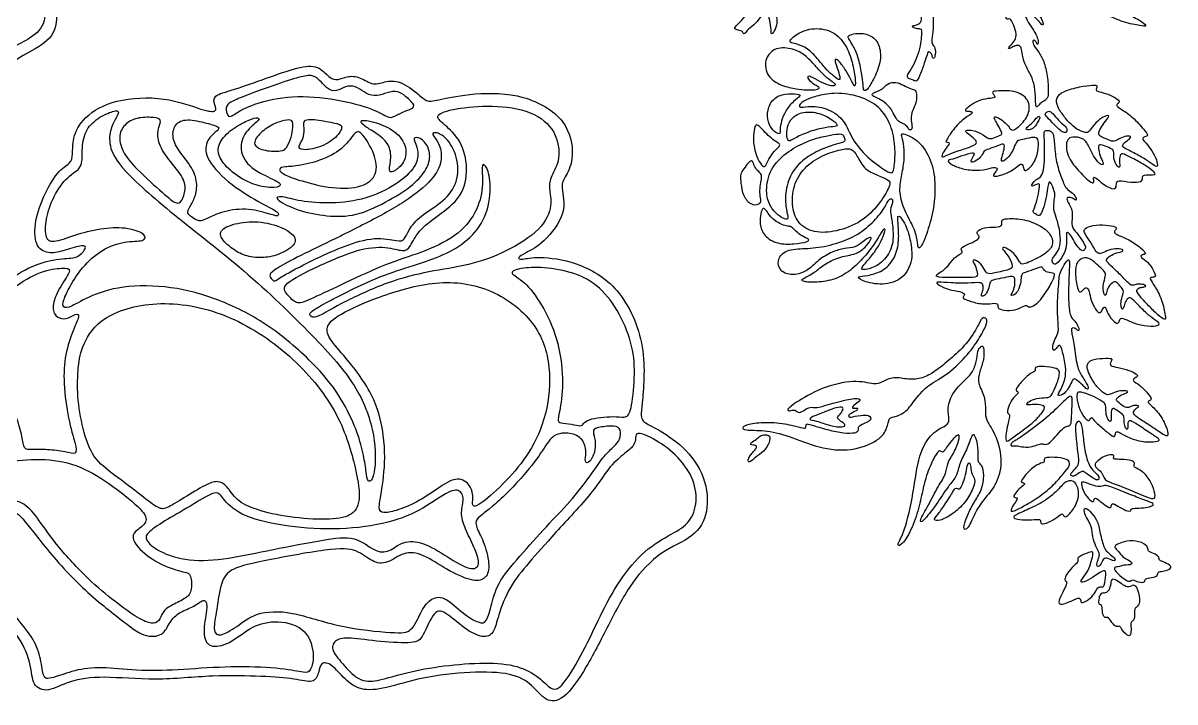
# Model space of a CAD drawing. Header units: millimetres. Extents: x -143 to 143, y -143 to 143.
# Drawn here: x 7 to 143.5, y -141.5 to -61.1 of the extents above; entities that cross this region are included whole.
import ezdxf

# ---------------------------------------------------------------- set-up
doc = ezdxf.new("R2010")
doc.units = ezdxf.units.MM
doc.header["$MEASUREMENT"] = 0
doc.layers.add('Default', color=18, linetype='Continuous')

msp = doc.modelspace()

# ---------------------------------------------------------------- linework, layer by layer
at = {"layer": 'Default', "color": 5}
for centre, radius, start, end in [((138.55, -128.06), 0.342, 31.5956, 115.8093), ((134.99, -129.04), 0.431, 90.0002, 166.0408)]:
    msp.add_arc(centre, radius, start, end, dxfattribs=at)
for points in [[(-82.48, -65.68), (-81.34, -66.47), (-78.54, -68.57), (-76.03, -72.14), (-75.53, -73.97), (-73.62, -74.57), (-71.15, -75.91), (-69.98, -77.68), (-69.91, -78.99), (-68.49, -79.8), (-64.24, -82.47), (-61.33, -85.9), (-58.26, -87.42), (-54.26, -86.72), (-51.54, -84.06), (-49.66, -81.34), (-49.55, -82.54), (-50.26, -84.84), (-49.13, -88.13), (-46.23, -89.9), (-41.7, -88.84), (-39.68, -87.07), (-38.27, -86.19), (-30.63, -85.99), (-24.37, -84.07), (-22.34, -82.05), (-21.79, -80.83), (-20.5, -81.01), (-15.29, -81), (-11.24, -78.32), (-6.26, -73.71), (-2.87, -72.35), (2.14, -72.24), (4.21, -69.03), (5.27, -65.79), (8.04, -64.43), (11.14, -62.55), (10.96, -58.69), (10.66, -55.92), (11.89, -52.94), (12.07, -49.18), (11.26, -45.57), (9.61, -45.57), (7.16, -45.43), (4.14, -44.39), (1.46, -43), (1.95, -42.3), (3.62, -40.67), (5.8, -37.89), (5.87, -34.49), (3.72, -33.96), (0.07, -35.88), (-4.79, -38.74), (-5.73, -39.27), (-6.43, -38.26), (-8.16, -34.09), (-11.78, -27.78), (-11.43, -26.95), (-9.7, -24.94), (-10.22, -23.89), (-11.61, -22.43), (-13, -20.07), (-14.06, -19.61), (-15.28, -20.55), (-16.19, -21.53), (-16.71, -20.94), (-21.89, -14.21), (-25.25, -11.09), (-26.62, -10.04), (-26.37, -9.56), (-26.22, -8.67), (-26.7, -8.14), (-27.34, -8.4), (-27.72, -8.85), (-28.27, -8.44), (-29.77, -6.28), (-31.41, -5.05), (-32.94, -4.83), (-33.46, -4.35), (-34.32, -3.15), (-36.05, -2.92), (-37.62, -3.86), (-39.34, -5.16), (-39.89, -5.17), (-40.76, -4.15), (-42.07, -4.28), (-42.6, -5.25), (-43.01, -5.7), (-44.46, -6), (-45.25, -7.05), (-45.28, -8.17), (-44.58, -9.07), (-44.23, -9.35), (-45.11, -10.43), (-45.86, -11.44), (-46.3, -11.37), (-47.31, -10.55), (-47.61, -9.72), (-47.83, -8.94), (-48.65, -9.71), (-50.49, -11.4), (-52.14, -13.27), (-52.14, -14.02), (-51.54, -15.07), (-51.75, -15.59), (-53.61, -18.52), (-54.61, -20.41), (-55.63, -19.87), (-57.16, -17), (-59.3, -14.07), (-60.5, -12.87), (-61.61, -13.8), (-62.07, -14.54), (-63.46, -14.44), (-64.98, -15.59), (-66, -17.13), (-65.74, -18.06), (-61.59, -22.96), (-59, -25.65), (-59, -26.1), (-59.79, -27.9), (-60.46, -27.63), (-62.42, -26.06), (-65.86, -25.5), (-68.78, -26.97), (-69.98, -28.43), (-72.75, -29.4), (-76.39, -31.58), (-79.2, -35.47), (-80.82, -39.39), (-80.51, -42.46), (-78.32, -44.23), (-76.73, -45.13), (-76.91, -45.95), (-78.27, -47.43), (-81.39, -48.89), (-85.7, -50), (-88.17, -51.96), (-89.81, -56.52), (-89.63, -60.11), (-87.83, -62.59), (-85.35, -63.82), (-83.61, -64.89), (-82.48, -65.68)], [(92.2, -39.55), (92.17, -40.09), (92.07, -41.09), (91.79, -42.16), (91.34, -42.29), (90.32, -42.59), (89.84, -42.99), (90, -43.09), (90.51, -43), (91.34, -43), (91.47, -43.18), (91.27, -43.82), (90.16, -45.86), (89.91, -46.45), (89.29, -46.7), (88.31, -46.53), (87.47, -46.7), (87.06, -47.05), (86.8, -46.94), (86.64, -46.04), (86.14, -45.14), (85.78, -44.92), (85.67, -45.68), (85.3, -47.53), (85.22, -49.32), (84.78, -50.92), (84.23, -52.21), (84.44, -52.32), (85.31, -52.06), (86.22, -51.15), (86.62, -50.11), (86.98, -49.84), (87.81, -49.99), (88.82, -49.8), (89.8, -49.03), (90.8, -47.58), (91.22, -46.76), (91.35, -46.37), (91.6, -46.63), (91.64, -47.16), (91.79, -47.26), (91.99, -46.88), (91.92, -46.1), (91.88, -45.55), (92.82, -43.83), (93.56, -41.44), (93.81, -39.79), (94.12, -39.72), (94.46, -40), (94.46, -41.1), (94.69, -42.39), (95.49, -44.71), (95.25, -45.63), (94.54, -46), (93.75, -46.39), (93.5, -46.83), (93.57, -46.91), (94.05, -46.63), (94.77, -46.64), (95.32, -46.8), (95.38, -47.59), (95.42, -48.75), (95.23, -50.5), (94.97, -51.15), (94.14, -51.92), (93.82, -52.69), (94.41, -52.69), (95.44, -52.02), (96.29, -51.91), (96.98, -52.41), (97.37, -52.23), (97.38, -51.44), (97.31, -49.57), (97.41, -48.77), (97.68, -48.75), (98.1, -49.1), (98.53, -49.56), (98.72, -49.42), (98.47, -48.83), (97.8, -47.5), (97.51, -46.55), (97.48, -44.45), (97.4, -43.63), (96.96, -42.81), (96.19, -41.38), (96.08, -40.38), (96.19, -39.66), (97.11, -39.92), (98.83, -40.67), (102.47, -42.41), (103.5, -43.35), (105.07, -45.19), (105.78, -45.53), (107.15, -45.97), (108.18, -46.75), (108.31, -47.34), (108.71, -47.84), (109.85, -48.82), (111.39, -50.63), (112.17, -51.81), (112.38, -52.13), (112.47, -51.83), (112.01, -50.58), (110.86, -48.65), (109.6, -46.97), (108.7, -46.14), (108.71, -45.87), (109.37, -45.99), (110.65, -46.8), (111.59, -47.76), (113.26, -48.47), (115.66, -50.27), (116.79, -51.69), (117.24, -52.86), (117.45, -54.08), (117.43, -54.92), (117.61, -55.01), (117.87, -54.59), (117.95, -53.66), (117.98, -53.06), (118.28, -53), (118.96, -53.75), (120.5, -55.74), (122.35, -58.07), (123.23, -59.46), (123.47, -60.69), (123.7, -60.65), (123.92, -60.53), (124.27, -61.07), (124.68, -62.2), (124.66, -62.96), (124.13, -63.61), (123.67, -64.08), (123.8, -64.2), (124.44, -63.82), (124.88, -63.7), (125.25, -63.9), (125.31, -64.48), (125.62, -65.95), (126.33, -67.06), (126.77, -68.19), (127, -69.83), (126.93, -71.03), (127.15, -71.07), (127.55, -70.51), (128.33, -70.16), (128.5, -69.58), (128.43, -67.63), (128.01, -65.75), (127.42, -64.59), (126.68, -63.74), (126.6, -63.23), (126.76, -63.08), (126.98, -63.22), (127.13, -63.69), (127.26, -63.61), (127.28, -63.06), (126.92, -62.24), (126.19, -61.18), (125.73, -60.3), (125.5, -59.68), (125.87, -59.65), (126.84, -60.32), (127.42, -60.96), (127.77, -61.4), (127.88, -61.32), (127.81, -60.81), (127.17, -59.74), (126.3, -58.88), (125.24, -58.16), (124.4, -57.79), (123.5, -56.75), (122.43, -55.47), (121.49, -54.09), (121.3, -53.68), (121.97, -53.66), (123.71, -54.03), (124.94, -54.56), (125.65, -55.64), (126.61, -56.51), (127.85, -56.7), (129.24, -56.62), (130.3, -58.15), (131.14, -58.35), (133.75, -59.9), (135.35, -60.04), (137.33, -61.07), (139.58, -61.44), (140.12, -61.51), (139.77, -61), (138.04, -60.11), (136.36, -59.26), (135.92, -59.21), (136.03, -58.72), (135.99, -58.53), (135.28, -58.28), (134.37, -58), (133.99, -57.96), (134.02, -57.61), (134.56, -57.02), (134.24, -56.63), (132.97, -56.04), (131.62, -55.77), (130.31, -55.76), (130.25, -55.35), (131.4, -54.92), (133.57, -54.77), (136.49, -55.15), (138.23, -56.1), (138.47, -56.12), (138.78, -55.7), (139.34, -55.77), (141.34, -56.11), (142.31, -56.47), (142.44, -56.33), (142.6, -56.16), (143.11, -56.29), (143.55, -56.31), (143.3, -55.99), (142.24, -55.62), (140.78, -55.26), (139.93, -55.08), (140.12, -54.86), (140.5, -54.57), (140.71, -54.31), (140.43, -54.21), (138.64, -54.15), (137.46, -54.24), (137.59, -53.96), (137.81, -53.48), (137.45, -53.33), (136.42, -53.4), (133.88, -53.46), (132.01, -53.97), (130.56, -54.3), (129.46, -54.41), (129.46, -53.95), (130.36, -53.39), (132.96, -52.1), (135.88, -50.82), (137.78, -49.57), (139.45, -48.53), (139.74, -48.16), (139.43, -48.06), (138.16, -48.58), (136.03, -49.3), (132.89, -49.96), (130.62, -50.98), (129.38, -52.04), (128.87, -52.86), (128.39, -52.74), (126.88, -52.54), (125.68, -53.22), (125.19, -53.77), (124.52, -53.58), (122.12, -52.63), (120.52, -51.78), (118.19, -49.73), (117.39, -48.99), (117.79, -48.55), (118.58, -48.23), (119.32, -48.15), (119.33, -47.88), (118.34, -47.88), (117.33, -48.21), (116.82, -48.51), (116.27, -48.08), (114.11, -46.6), (111.91, -45.62), (110.67, -44.74), (110.56, -44.43), (110.98, -44.34), (111.58, -44.42), (111.51, -44.18), (110.79, -43.83), (110.05, -43.74), (109.36, -43.81), (108.94, -43.56), (108.05, -42.98), (107.36, -42.33), (105.91, -40.88), (104.54, -40), (103.42, -39.49), (102.56, -39.26), (102.75, -38.89), (103.28, -38.64), (103.5, -38.15), (103.38, -38.02), (103.15, -38.28), (102.44, -38.56), (101.67, -38.68), (101.06, -38.53), (99.08, -37.83), (96.49, -37.34), (94.7, -37.36), (93.06, -37.49), (92.19, -37.57), (92.22, -37.89), (92.22, -39.02), (92.2, -39.55)], [(-30.83, -72.15), (-30.18, -73.55), (-28.33, -76.57), (-24.33, -79.53), (-18.91, -80.02), (-14.5, -79.41), (-10.9, -76.21), (-6.14, -72.06), (-2.7, -70.97), (0.65, -71.09), (2.53, -69.29), (3.39, -66.92), (4.94, -64.3), (7.35, -63.26), (9.63, -61.67), (9.63, -58.93), (9.23, -55.67), (10.67, -52.39), (10.76, -49.26), (10, -46.92), (8.72, -46.67), (6.74, -46.55), (4, -45.64), (4.73, -47.07), (7.01, -49.66), (7.11, -55.66), (4.06, -60.23), (-2.11, -63.25), (-8.41, -68.08), (-13.95, -73.15), (-19.26, -76), (-24.66, -75.58), (-28.86, -71.68), (-29.9, -68.08), (-30.65, -65.23), (-31.34, -65.59), (-32.45, -66.49), (-32.18, -68.2), (-31.47, -70.76), (-30.83, -72.15)], [(96.01, -54.88), (95.86, -55.29), (95.46, -56.34), (94.48, -57.54), (93.33, -58.69), (92.95, -59.8), (92.14, -60.81), (91.24, -61.64), (91.33, -61.84), (91.86, -62), (92.19, -62), (92.36, -62.42), (92.54, -62.35), (92.82, -61.88), (93.84, -61.14), (94.49, -60.22), (94.81, -59.58), (95.2, -59.86), (95.49, -60.7), (95.65, -62), (95.6, -62.42), (95.87, -62.34), (96.32, -61.35), (96.34, -60.39), (95.82, -59.5), (95.78, -58.54), (96.49, -57.52), (96.88, -56.11), (97.14, -54.78), (97.18, -54.19), (96.95, -54.06), (96.49, -53.69), (96.32, -53.91), (96.15, -54.48), (96.01, -54.88)], [(113.45, -62.76), (113.42, -63.06), (113.39, -63.74), (112.94, -65.12), (112.49, -66.22), (111.67, -67.31), (111.82, -67.71), (112.43, -67.81), (112.76, -68.06), (113.1, -67.74), (113.54, -66.48), (114.02, -65.18), (114.19, -64.46), (114.42, -64.52), (114.69, -64.82), (114.75, -65.29), (114.92, -65.32), (115.09, -64.88), (115.11, -64.02), (114.65, -63.53), (114.65, -63.15), (114.86, -61.75), (114.84, -60.24), (114.65, -59), (114.4, -59.01), (113.9, -59.18), (113.35, -59.18), (113.39, -59.69), (113.48, -60.78), (113.25, -61.15), (112.87, -61.35), (112.33, -61.39), (112.36, -61.57), (112.78, -61.78), (113.37, -61.79), (113.54, -61.91), (113.47, -62.45), (113.45, -62.76)], [(99.76, -64.07), (100.21, -64.35), (100.96, -65.11), (102.04, -66.47), (102.88, -67.28), (103.73, -67.91), (103.84, -67.72), (103.6, -66.78), (103.13, -65.56), (103.23, -65.33), (103.65, -65.5), (104.49, -66.72), (105.15, -67.86), (105.45, -68.67), (105.68, -68.48), (105.49, -66.76), (104.99, -64.72), (103.88, -62.7), (101.97, -61.64), (99.52, -61.81), (97.93, -62.95), (97.77, -63.39), (98.21, -63.45), (99.3, -63.8), (99.76, -64.07)], [(105.32, -63.77), (105.5, -64.1), (105.95, -65.01), (106.4, -67.15), (106.54, -68.5), (106.56, -69.17), (106.97, -69.12), (107.73, -67.87), (108.67, -65.78), (108.57, -63.73), (107.57, -62.48), (105.85, -62.23), (104.89, -62.52), (104.66, -62.75), (104.89, -63.03), (105.14, -63.44), (105.32, -63.77)], [(98.2, -68.81), (97.67, -68.71), (96.31, -68.39), (94.85, -67.01), (94.94, -64.97), (96.38, -63.87), (98.55, -64.19), (99.8, -64.99), (101, -66.33), (102.01, -67.42), (102.96, -68.13), (103.31, -68.36), (103.21, -68.51), (102.36, -68.48), (100.99, -67.79), (100.12, -67.28), (99.96, -67.37), (100.07, -67.86), (100.8, -68.47), (101.42, -68.7), (101.28, -68.93), (100.72, -69.03), (99.51, -69.01), (98.74, -68.92), (98.2, -68.81)], [(1.52, -109.63), (0.54, -110.14), (-1.17, -111.3), (-4.74, -111.87), (-7.67, -113.03), (-9.07, -115.97), (-6.84, -117.23), (-2.94, -119.97), (1.47, -127.01), (3.64, -130.47), (6.74, -133.91), (8.05, -137.16), (8.05, -139.66), (9.95, -140.49), (12.38, -138.99), (16.28, -138.42), (22.62, -139.07), (29.62, -138.33), (35.54, -138.5), (39.35, -138.77), (41.48, -139.41), (42.06, -138.09), (42.23, -136.74), (43.58, -136.98), (45.1, -138.9), (46.96, -140.26), (49.84, -140.02), (54.14, -138.6), (60.12, -137.92), (65.09, -138.06), (67.39, -139.51), (68.91, -141.54), (70.94, -141.54), (73.72, -137.65), (76.59, -131.95), (79.03, -127.32), (82.51, -123.59), (86.64, -122.07), (88.27, -119.15), (88, -114.85), (85.24, -111.08), (81.85, -109.01), (80.17, -108.28), (80.23, -107.19), (81.03, -99.37), (77.72, -92.11), (72.41, -89.26), (67.91, -88.71), (65.95, -89.17), (65.5, -88.95), (66.46, -88.35), (68.63, -87.3), (71.57, -83.51), (70.61, -80.3), (71.27, -79.31), (72.38, -77.14), (71.61, -72.47), (66.42, -69.42), (60.23, -69.33), (56.11, -70.24), (54.83, -70.46), (54.32, -69.9), (51.85, -67.95), (50.02, -67.92), (48.5, -68.59), (46.96, -67.43), (45.31, -67.34), (44.35, -67.92), (43.27, -67.66), (42.04, -66.06), (39.71, -66.26), (35.85, -67.63), (31.78, -69.08), (29.4, -69.66), (29.74, -70.83), (30.04, -71.64), (28.58, -71.58), (23.92, -69.75), (17.76, -70.04), (14.04, -72.22), (12.82, -74.84), (12.94, -76.73), (12.68, -77.74), (11.14, -78.53), (9.29, -81.73), (8.28, -85.01), (8.48, -87.83), (10.22, -88.5), (11.88, -88.06), (14.29, -87.28), (14.58, -87.77), (13.36, -89.08), (11.68, -88.88), (7.69, -89.81), (3.83, -92.57), (1.4, -97.11), (0.7, -101.38), (1.78, -103.06), (3.43, -104.52), (5.12, -107.63), (4.68, -108.21), (2.49, -109.11), (1.52, -109.63)], [(33.57, -69.63), (34.49, -69.28), (37.28, -68.26), (40.22, -67.34), (41.42, -67.23), (42.4, -68.08), (43.27, -69.17), (44.43, -69.13), (45.45, -68.43), (46.71, -68.69), (47.59, -69.5), (48.94, -69.83), (50.14, -69.3), (51.44, -69.09), (52.27, -69.72), (53.73, -71.03), (52.66, -71.35), (51.18, -72.01), (50.48, -72.51), (49, -71.42), (44.97, -70.22), (39.37, -69.54), (34.9, -70.45), (32.55, -71.5), (31.57, -72.31), (31.13, -72), (30.98, -70.8), (31.79, -70.37), (32.66, -69.98), (33.57, -69.63)], [(108.81, -70.32), (109.1, -70.51), (109.75, -71.04), (110.22, -72.04), (110.63, -72.73), (111.05, -72.91), (111.7, -73.22), (111.92, -73.76), (112.28, -73.79), (112.37, -73.35), (112.12, -72.44), (112.35, -71.47), (112.83, -70.56), (112.87, -69.71), (112.79, -68.99), (112.2, -68.92), (111.27, -68.47), (110.46, -68.04), (109.35, -68.23), (108.86, -68.96), (108.19, -69.18), (107.64, -69.4), (107.53, -69.69), (108.01, -69.87), (108.52, -70.13), (108.81, -70.32)], [(96.87, -72.71), (96.97, -72.34), (97.26, -71.56), (98.28, -70.3), (99.22, -69.71), (98.92, -69.52), (97.28, -69.4), (95.79, -70.01), (95.15, -71.41), (95.2, -72.86), (95.85, -73.88), (96.56, -74.29), (96.71, -74.17), (96.65, -73.75), (96.77, -73.07), (96.87, -72.71)], [(101.7, -69.6), (102.37, -69.46), (103.92, -69.3), (106.85, -69.95), (108.95, -71.41), (110.1, -73.81), (110.4, -76.43), (110.15, -78.67), (109.98, -78.86), (109.48, -78.83), (106.93, -76.99), (105.12, -74.81), (104.41, -72.63), (102.44, -71.16), (100.21, -70.9), (99.1, -71.14), (98.88, -70.94), (99.22, -70.52), (99.92, -70.09), (101.04, -69.73), (101.7, -69.6)], [(119.38, -75.7), (118.99, -75.86), (117.81, -76.23), (116.59, -76.68), (115.9, -77.03), (115.79, -76.84), (116.2, -76.06), (116.82, -75.4), (116.68, -75.24), (116.28, -75.21), (116.37, -75.01), (117.27, -73.53), (118.72, -72.21), (119.48, -71.82), (119.46, -71.59), (118.93, -71.53), (118.6, -71.54), (118.66, -71.28), (119.58, -70.59), (120.68, -70.1), (121.95, -70), (122.23, -69.84), (121.87, -69.44), (121.81, -69.24), (122.23, -69.12), (124.82, -69.07), (126.37, -70.33), (126.16, -72.15), (124.83, -73.57), (124.1, -73.89), (123.91, -73.52), (123.18, -72.69), (122.39, -72.21), (121.97, -72.19), (122.16, -72.61), (122.66, -73.46), (122.99, -74.11), (122.99, -74.3), (122.22, -74.65), (121.4, -74.92), (120.78, -74.29), (119.47, -73.75), (118.57, -73.78), (118.7, -74.09), (119.68, -74.76), (120.1, -75.28), (119.76, -75.54), (119.38, -75.7)], [(130.4, -72.24), (130.71, -72.63), (131.35, -73.37), (132.37, -73.99), (133.24, -74.16), (133.41, -73.69), (134.33, -72.62), (135.21, -72.09), (135.85, -71.99), (135.24, -72.68), (134.64, -73.56), (134.33, -74.39), (134.71, -74.56), (135.9, -75.1), (136.35, -75.15), (137.14, -74.62), (137.95, -74.45), (138.27, -74.54), (138.17, -74.79), (137.55, -75.19), (137.1, -75.69), (137.62, -75.98), (139.21, -76.78), (140.44, -77.55), (141.26, -78.18), (141.46, -78.01), (141.25, -77.08), (140.54, -75.92), (139.83, -75.12), (139.56, -74.71), (139.87, -74.56), (140.38, -74.46), (139.87, -73.83), (138.47, -72.17), (136.91, -71.19), (136.45, -70.85), (136.74, -70.62), (136.99, -70.37), (136.34, -69.85), (135.24, -69.41), (134.18, -69.17), (134.08, -68.98), (134.33, -68.48), (133.89, -68.41), (132.22, -68.61), (130.16, -69.19), (129.34, -69.9), (129.49, -71.03), (130.09, -71.85), (130.4, -72.24)], [(45.14, -94.13), (46.49, -93.44), (50.27, -91.7), (55.09, -90.49), (59.82, -89.86), (64.22, -88.3), (68.58, -85.55), (69.81, -82.57), (69.23, -80.65), (69.49, -79.29), (70.73, -77.33), (70.28, -73.88), (67.4, -71.42), (62.56, -70.76), (58.03, -71.21), (55.56, -72), (56.85, -73.04), (58.94, -74.93), (59.81, -78.28), (59.12, -81.77), (56.07, -83.96), (53.75, -85.71), (52.88, -87.71), (52.13, -88.26), (50.13, -87.53), (46.76, -87.76), (41.09, -90.28), (37.32, -92.28), (38.51, -93.43), (39.48, -94.56), (40.96, -93.85), (45.14, -91.93), (50.07, -89.55), (54.19, -88.36), (58.41, -86.44), (60.78, -83.61), (61.62, -80.45), (61.24, -77.84), (61.73, -77.73), (62.48, -79.47), (62.25, -83.38), (60.4, -86.37), (57.62, -88.29), (54.41, -89.49), (50.11, -90.78), (46.61, -92.32), (43.26, -94.04), (41.33, -95.09), (40.84, -95.64), (41.28, -96.05), (42.14, -95.85), (43.78, -94.83), (45.14, -94.13)], [(10.69, -81.66), (10.25, -82.53), (9.64, -84.37), (9.61, -86.78), (10.65, -87.22), (13.39, -86.09), (16.62, -85.36), (19.55, -85.32), (21.64, -86.13), (21.48, -87.01), (19.11, -86.9), (16.36, -87.83), (13.94, -90.03), (12.52, -92.36), (11.73, -94.02), (11.67, -94.86), (12.59, -94.86), (14.9, -93.35), (19.24, -92.06), (25.37, -92.33), (30.82, -94.01), (36.5, -96.97), (42.22, -102.09), (44.8, -105.63), (46.59, -109.36), (47.32, -112.08), (47.67, -114.25), (47.78, -115.7), (48.74, -115.06), (48.86, -110.01), (46.87, -104.36), (42.28, -98.98), (33.7, -90.62), (25.09, -84.06), (18.35, -78.23), (17.1, -75.52), (17.36, -73.55), (18.11, -72.23), (18.45, -71.51), (17.87, -71.42), (15.81, -72.3), (14.27, -73.87), (13.94, -76.18), (14.13, -78.31), (12.28, -79.16), (11.13, -80.79), (10.69, -81.66)], [(23.1, -73.48), (23, -73.87), (22.82, -74.85), (23.89, -76.96), (26.04, -79.29), (26.34, -80.81), (25.83, -82.27), (25.2, -82.63), (23.86, -81.49), (20.28, -78.3), (18.67, -76.24), (18.27, -74.33), (19.12, -72.93), (20.67, -72.22), (22.68, -72.27), (23.45, -72.49), (23.21, -73.08), (23.1, -73.48)], [(98.95, -74.48), (99.42, -74.26), (100.71, -73.74), (102.54, -73.38), (103.43, -73.38), (103.52, -73.06), (102.46, -72.22), (100.66, -71.52), (98.67, -71.74), (97.67, -72.84), (97.42, -74.06), (97.55, -75.08), (97.93, -75.09), (98.49, -74.71), (98.95, -74.48)], [(127.04, -72.38), (126.89, -72.54), (126.49, -73.03), (125.68, -73.61), (125.97, -73.8), (126.7, -73.66), (127.18, -72.88), (127.52, -72.27), (127.38, -72.08), (127.19, -72.22), (127.04, -72.38)], [(128.37, -72.3), (128.56, -72.5), (129.17, -73.11), (129.71, -73.72), (130.27, -74.11), (130.7, -74.09), (130.68, -73.44), (130.08, -73.04), (129.27, -72.16), (128.77, -71.5), (128.31, -71.57), (128.01, -71.92), (128.17, -72.1), (128.37, -72.3)], [(25.64, -76.41), (26.1, -77.05), (27.35, -78.55), (27.72, -80.54), (27.27, -82.07), (26.56, -83.2), (26.39, -83.71), (27.76, -84.63), (28.44, -84.49), (30.32, -83.47), (33.4, -82.95), (36.27, -83.71), (37.29, -84.08), (37.41, -83.53), (35.51, -82.61), (31.68, -80.39), (28.54, -77.26), (28.64, -75.03), (29.87, -73.94), (30.53, -73.43), (28.85, -72.98), (26.35, -72.36), (24.92, -73.02), (24.61, -74.7), (25.18, -75.76), (25.64, -76.41)], [(33.38, -72.76), (32.84, -73.02), (31.44, -73.8), (30, -75.48), (30.14, -77.03), (31.63, -78.78), (34.26, -80.38), (37.08, -80.73), (37.76, -80.18), (36.63, -79.62), (33.5, -78.12), (32.51, -75.75), (33.48, -73.69), (35.29, -72.46), (34.67, -72.25), (33.92, -72.5), (33.38, -72.76)], [(38.95, -73.46), (38.92, -73.8), (38.83, -74.59), (38.24, -75.95), (37.75, -76.32), (35.66, -76.29), (34.07, -75.59), (34.91, -74.22), (36.46, -73.09), (38.05, -72.57), (39.01, -72.52), (38.98, -73.11), (38.95, -73.46)], [(40.3, -73.71), (40.3, -74.02), (40.24, -74.84), (39.53, -75.77), (39.95, -76.22), (42.14, -75.93), (44.21, -74.68), (45.07, -73.2), (44.05, -72.96), (41.17, -72.42), (40.37, -72.58), (40.24, -72.99), (40.3, -73.4), (40.3, -73.71)], [(48.84, -74.18), (49.38, -74.54), (50.31, -75.28), (50.72, -76.97), (50.25, -78.74), (50.77, -78.84), (52.3, -77.71), (52.55, -75.54), (50.93, -73.65), (48.4, -72.73), (46.86, -72.52), (47.1, -73.12), (48.31, -73.82), (48.84, -74.18)], [(94.76, -73.87), (94.98, -74.1), (95.49, -74.65), (96.17, -75.14), (96.75, -75.42), (96.58, -75.8), (95.8, -76.42), (95.19, -77.54), (94.96, -78.1), (94.68, -78.15), (94.04, -77.37), (93.46, -75.45), (93.6, -73.66), (93.81, -73.07), (94.16, -73.25), (94.54, -73.64), (94.76, -73.87)], [(42.99, -87.14), (44.58, -86.37), (48.43, -84.46), (52.94, -81.93), (55.95, -79.28), (56.74, -77.16), (56.33, -75.19), (55.3, -74.23), (55.9, -73.94), (57.34, -74.71), (58.66, -77.26), (58.47, -80.38), (56.59, -82.44), (54.01, -83.96), (52.63, -85.63), (52.19, -86.86), (51.57, -86.99), (48.73, -86.35), (45.11, -87.47), (41.84, -88.92), (37.57, -91.12), (36.81, -91.8), (36.52, -91.52), (36.14, -91.01), (36.49, -90.5), (38.85, -89.13), (41.39, -87.92), (42.99, -87.14)], [(43.6, -82.4), (44.93, -82.37), (47.67, -82.02), (51.37, -80.26), (53.69, -78.08), (53.93, -76.04), (53.1, -74.8), (53.69, -74.47), (54.95, -75.39), (55.36, -77.1), (54.63, -78.85), (52.82, -80.67), (49.54, -82.61), (46.06, -84.13), (42.54, -83.96), (39.26, -83.26), (36.58, -81.82), (37.54, -81.54), (39.69, -82.24), (42.27, -82.44), (43.6, -82.4)], [(39.93, -77.94), (40.78, -77.79), (43.04, -77.17), (45.35, -75.63), (46.44, -73.71), (47.26, -74.17), (48.91, -76.94), (48.97, -79.41), (46.91, -80.71), (43.25, -80.71), (39.34, -79.64), (37.59, -78.92), (37.24, -78.34), (37.94, -78.1), (39.08, -78.1), (39.93, -77.94)], [(101.47, -74.63), (100.9, -74.78), (99.66, -75.17), (97.4, -76.4), (95.43, -78.38), (94.92, -81.1), (95.45, -82.8), (96.43, -83.91), (97.31, -84.38), (97.72, -84.3), (97.52, -83.75), (97.22, -81.9), (97.62, -79.42), (99.06, -77.51), (100.92, -76.3), (103.12, -75.49), (104.27, -75.23), (104.41, -74.99), (104.23, -74.51), (104.07, -74.18), (103.1, -74.29), (102.04, -74.48), (101.47, -74.63)], [(111.31, -75.47), (111.38, -75.92), (111.47, -77.1), (111.13, -79.09), (110.74, -80.91), (111.26, -83.09), (112.52, -85.21), (113.03, -86.92), (112.97, -87.82), (113.39, -87.73), (114.02, -86.27), (114.88, -83.41), (115.14, -80.32), (114.77, -77.62), (113.35, -75.17), (111.79, -74.38), (111.08, -74.14), (111.05, -74.38), (111.24, -75.01), (111.31, -75.47)], [(125.66, -74.84), (125.99, -74.77), (126.82, -74.56), (127.29, -74.76), (127.36, -75.73), (126.95, -77.63), (125.81, -78.68), (125.55, -78.52), (125.43, -77.7), (125.02, -77.86), (124.11, -78.68), (122.53, -79.25), (121.74, -79.31), (122.26, -78.7), (122.53, -78.23), (121.82, -78.17), (120.48, -78.63), (118.43, -78.46), (117.05, -77.93), (116.35, -77.35), (117.08, -77.29), (118.16, -76.85), (119.68, -76.41), (119.77, -76.61), (119.3, -77.37), (119.33, -77.69), (119.91, -77.47), (120.62, -76.82), (120.85, -76.2), (121.26, -76.08), (122.53, -75.62), (123.23, -75.32), (123.31, -75.73), (123.05, -76.79), (122.78, -77.55), (123.29, -77.47), (124.19, -76.49), (124.58, -75.3), (124.87, -74.97), (125.34, -74.91), (125.66, -74.84)], [(128, -74.99), (128.02, -75.44), (128.05, -76.67), (127.96, -78.23), (127.68, -79.36), (127.12, -79.53), (126.59, -80.03), (126.43, -80.49), (126.69, -80.38), (127.22, -80.14), (127.47, -80.13), (127.41, -80.61), (127.17, -81.99), (126.73, -83.29), (126.6, -83.51), (127.06, -83.79), (127.47, -84.03), (127.82, -83.22), (128.2, -81.9), (128.39, -80.6), (128.48, -79.93), (128.8, -79.88), (129.18, -81.09), (129.29, -81.44), (129.11, -82.25), (129.1, -83.43), (129.48, -84.26), (129.91, -86.04), (129.93, -87.54), (129.33, -88.58), (128.82, -89.12), (129.01, -89.55), (129.34, -89.86), (130.29, -88.61), (130.64, -87.52), (130.62, -86.31), (130.58, -85.91), (130.88, -85.88), (131.31, -86.54), (131.81, -87.49), (132.42, -88.13), (132.71, -88.06), (132.96, -87.66), (132.61, -87.09), (131.81, -85.86), (131.14, -85.22), (131.35, -84.03), (131.27, -82.99), (130.6, -82.12), (130.69, -81.67), (131.4, -81.83), (131.73, -82.16), (131.85, -81.95), (131.38, -81.2), (130.67, -80.84), (130.34, -80.27), (129.63, -78.43), (129.25, -76.66), (129.15, -74.52), (128.94, -73.9), (128.23, -73.76), (127.91, -73.97), (127.97, -74.54), (128, -74.99)], [(135, -75.61), (135.25, -75.69), (135.98, -75.97), (136.26, -76.23), (136.18, -77.03), (136.48, -77.96), (136.93, -78.3), (136.96, -77.96), (136.82, -77.12), (137.1, -76.51), (137.43, -76.64), (139, -77.37), (140.32, -78.19), (141.3, -78.99), (141, -79.1), (139.65, -79.05), (139.6, -79.44), (139.62, -79.92), (138.29, -80.03), (136.61, -79.64), (136.52, -80.17), (136.49, -80.9), (135.45, -80.52), (134.7, -79.98), (133.86, -79.19), (133.81, -79.59), (133.91, -80.06), (133.53, -80.09), (131.92, -78.5), (130.64, -76.9), (130.43, -74.53), (132.26, -74.57), (133.1, -75.18), (133.6, -76.56), (134.44, -77.74), (134.91, -77.96), (135.04, -77.72), (134.56, -76.84), (134.37, -75.87), (134.44, -75.48), (134.74, -75.53), (135, -75.61)], [(104.05, -76.07), (103.52, -76.18), (101.99, -76.58), (99.74, -77.96), (98.3, -80.02), (98, -82.66), (98.68, -84.86), (100.68, -86.01), (103.31, -85.87), (106.39, -84.72), (108.48, -82.56), (109.72, -80.41), (109.77, -79.78), (108.65, -79.27), (106.62, -78.51), (105.8, -76.72), (105.16, -75.95), (104.58, -75.97), (104.05, -76.07)], [(93.63, -77.98), (93.72, -78.18), (94.02, -78.62), (94.54, -79), (94.5, -79.56), (94.31, -80.43), (94.27, -81.42), (94.5, -82.21), (94.22, -82.62), (93.23, -82.69), (92.26, -81.6), (92.03, -79.98), (91.96, -79.11), (92.21, -78.58), (92.86, -77.75), (93.18, -77.4), (93.46, -77.44), (93.54, -77.79), (93.63, -77.98)], [(95.29, -83.67), (95.45, -83.89), (95.94, -84.49), (96.95, -85.03), (97.61, -85.17), (98.03, -85.19), (98.48, -85.72), (99.26, -86.35), (100.21, -86.74), (100.04, -87.01), (98.39, -87.31), (96.39, -87.31), (94.74, -86.36), (94.24, -84.89), (94.39, -83.61), (94.66, -82.93), (94.98, -83.19), (95.13, -83.45), (95.29, -83.67)], [(108.82, -83.31), (108.48, -83.81), (107.44, -85.05), (105.45, -86.48), (102.57, -87.53), (99.91, -87.84), (97.59, -87.86), (96.37, -88.86), (96.48, -90.35), (97.85, -91.09), (99.94, -90.6), (101.16, -89.14), (102.94, -88.14), (104.33, -87.78), (105.61, -87.72), (106.54, -86.98), (107.15, -86.52), (107.51, -86.44), (107.49, -86.76), (106.79, -87.69), (105.66, -88.54), (103.89, -88.72), (102.01, -89.57), (100.78, -90.67), (99.65, -91.29), (99.12, -91.5), (99.43, -91.77), (101.25, -91.87), (103.53, -91.43), (105.49, -90.12), (107.09, -88.34), (108.17, -86.84), (108.95, -85.39), (109.21, -85.48), (108.93, -86.31), (108.41, -87.5), (107.4, -88.89), (106.36, -89.98), (106.28, -90.31), (106.87, -90.34), (108.53, -89.8), (110, -88.03), (110.13, -85.87), (109.9, -84.13), (109.66, -83.26), (110.13, -82.2), (109.9, -81.81), (109.48, -82.09), (109.16, -82.82), (108.82, -83.31)], [(110.69, -85.21), (110.73, -85.72), (110.81, -87.15), (110.25, -89.13), (108.87, -90.55), (106.98, -91.08), (105.74, -91.08), (106.11, -91.57), (108.49, -92.23), (111.09, -91.67), (112.46, -89.45), (112.2, -87.06), (111.75, -85.41), (111.08, -84.18), (110.71, -83.91), (110.58, -84.09), (110.65, -84.7), (110.69, -85.21)], [(126.86, -89.09), (127.24, -88.91), (128.13, -88.47), (129.15, -87.44), (128.81, -86.01), (127.12, -84.82), (125.14, -84.22), (122.94, -84.27), (122.96, -84.59), (122.99, -85.24), (121.99, -85.27), (120.46, -85.35), (119.85, -86), (120.27, -86.23), (120.34, -86.6), (119.62, -87.06), (117.96, -87.71), (118.28, -88.08), (118.32, -88.38), (117.29, -88.82), (116.63, -89.92), (115.7, -90.65), (115.02, -91), (115.42, -91.3), (118.92, -91.23), (120.18, -91.28), (120.03, -90.46), (119.7, -89.55), (119.35, -89.1), (120.18, -89.27), (120.8, -90.07), (121.15, -90.88), (121.91, -90.76), (124.07, -90.28), (124.3, -89.97), (123.9, -88.82), (122.88, -87.79), (123.15, -87.58), (124.2, -88.13), (124.88, -89.04), (125.21, -89.77), (125.87, -89.57), (126.49, -89.28), (126.86, -89.09)], [(31.88, -87.87), (32.44, -88.28), (33.5, -88.8), (35.56, -88.97), (37.44, -88.55), (39.59, -87.29), (39.05, -85.87), (35.95, -84.61), (33.01, -84.61), (30.61, -85.31), (30.1, -86.37), (31.31, -87.47), (31.88, -87.87)], [(136.31, -90.26), (136.65, -90.58), (137.53, -91.43), (138.22, -92.22), (138.57, -92.15), (139.12, -92), (139.85, -92.07), (140.1, -92.27), (139.91, -92.39), (139.28, -92.39), (138.82, -92.74), (139.15, -93.29), (140.36, -94.62), (141.48, -95.76), (142.36, -96.36), (142.39, -96.02), (141.95, -93.84), (141.02, -92.16), (140.44, -91.38), (140.64, -91.21), (141.27, -91.21), (141.05, -90.73), (140.48, -89.56), (139.52, -88.92), (139.31, -88.66), (139.89, -88.49), (140.01, -88.41), (139.59, -87.83), (137.94, -86.68), (136.71, -86.24), (136.18, -85.93), (136.4, -85.65), (136.66, -85.34), (136.08, -85.12), (134.48, -84.92), (133.06, -85.21), (132.59, -85.67), (132.83, -86.1), (133.64, -87.32), (134.15, -88.28), (134.58, -88.53), (135.36, -88.06), (136.4, -87.8), (137.38, -87.89), (137.31, -88.18), (136.58, -88.3), (135.74, -88.68), (135.24, -89.16), (135.51, -89.51), (135.97, -89.94), (136.31, -90.26)], [(68.33, -90.08), (69.39, -90.14), (71.97, -90.49), (75.04, -91.98), (77.52, -94.96), (79.21, -99.02), (79.57, -102.47), (79.11, -106.92), (78.57, -107.95), (77.32, -107.67), (75.84, -107.81), (74.25, -107.95), (73.42, -108.45), (73.22, -108.9), (72.43, -108.7), (70.84, -108.47), (70.24, -108.41), (70.62, -107.12), (71.12, -103.41), (70.4, -98.38), (68.47, -94.31), (66.36, -91.56), (64.45, -90.71), (65.59, -90.18), (67.27, -90.03), (68.33, -90.08)], [(125.93, -90.58), (126.21, -90.49), (127.05, -90.2), (127.73, -89.9), (127.86, -90.25), (128.28, -90.7), (129.29, -90.7), (129.22, -91.21), (128.31, -92.87), (127.1, -94.5), (126.08, -94.88), (125.93, -94.43), (125.37, -94.73), (124.23, -95.25), (122.82, -95.08), (122.42, -94.83), (122.54, -94.48), (122.22, -94.21), (120.89, -94.5), (119.18, -94.08), (118.25, -93.7), (118.45, -93.42), (118.67, -93.17), (117.72, -92.82), (116.37, -92.67), (115.11, -91.91), (115.3, -91.74), (116.81, -91.91), (119.1, -91.94), (120.46, -91.79), (120.77, -92.08), (120.77, -92.79), (120.41, -93.47), (120.82, -93.52), (121.29, -92.95), (121.54, -91.99), (121.59, -91.64), (122.24, -91.46), (123.6, -91.21), (124.31, -91.06), (124.51, -91.31), (124.54, -92.21), (124.22, -93.07), (123.99, -93.37), (124.24, -93.44), (124.84, -93.02), (125.21, -91.89), (125.24, -91.09), (125.37, -90.73), (125.65, -90.67), (125.93, -90.58)], [(129.7, -92.08), (129.64, -92.72), (129.43, -94.88), (129.77, -97.71), (129.4, -98.24), (128.98, -99.19), (129, -99.93), (129.23, -99.89), (129.55, -99.4), (129.85, -99.17), (130.11, -99.81), (130.59, -101.92), (130.49, -103.3), (129.92, -104.65), (129.49, -105.2), (129.89, -105.32), (130.75, -104.7), (131.28, -103.42), (131.54, -103.17), (131.98, -103.49), (132.76, -104.23), (133.11, -104.58), (133.32, -104.3), (132.45, -102.94), (131.84, -101.92), (131.51, -99.13), (131.19, -97.65), (131.19, -97.18), (131.68, -97.24), (132.05, -97.65), (132.15, -97.37), (131.75, -96.49), (131.16, -96.08), (130.88, -95.02), (130.85, -92.84), (130.94, -90.06), (131.01, -89.05), (130.66, -89.18), (130.05, -90.25), (129.74, -91.06), (129.75, -91.45), (129.7, -92.08)], [(133.74, -89.28), (134.02, -89.49), (134.49, -89.96), (135.24, -90.59), (135.27, -91.03), (134.93, -92.05), (134.96, -92.92), (135.18, -93.55), (135.34, -93.09), (135.52, -92.4), (136.2, -91.65), (136.62, -91.84), (137.3, -92.61), (137.43, -92.99), (137.03, -94.02), (137.08, -94.77), (137.27, -95.15), (137.43, -94.62), (137.64, -93.96), (138.05, -93.52), (138.45, -93.8), (139.75, -95.18), (140.71, -96.02), (141.78, -96.67), (141.48, -97.02), (139.75, -97.02), (138.35, -96.56), (137.17, -95.96), (136.92, -96.17), (136.82, -96.73), (136.32, -96.62), (135.44, -95.52), (135.23, -94.58), (134.92, -94.89), (134.67, -95.54), (134.26, -95.33), (133.57, -94.21), (133.36, -93.06), (133.11, -92.34), (132.71, -92.53), (132.27, -93.11), (131.9, -92.75), (131.59, -90.65), (131.8, -89.32), (132.8, -88.72), (133.45, -89.07), (133.74, -89.28)], [(5.86, -92.55), (4.89, -93.36), (3.44, -95.23), (2.29, -98.39), (1.94, -101.08), (2.99, -102.37), (5.13, -104.94), (6.29, -107.85), (6.96, -110.2), (7.07, -111.65), (7.92, -111.65), (9.86, -111.6), (12.1, -111.87), (13.39, -112.32), (13.28, -111.11), (12.34, -108.14), (11.76, -103.67), (11.94, -100.36), (12.99, -97.3), (13.77, -95.73), (13.31, -95.45), (12.12, -96.32), (10.72, -95.92), (10.38, -94.48), (11.38, -92.28), (12.95, -90.2), (11.79, -90.09), (9.26, -90.37), (6.83, -91.74), (5.86, -92.55)], [(45.64, -101.27), (46.57, -102.41), (49, -105.56), (50.07, -111.49), (49.62, -116.11), (49.01, -118.84), (49.62, -119.18), (51.03, -118.99), (53.68, -117.91), (56.14, -116.25), (58.31, -114.78), (60.01, -115.63), (60.4, -117.34), (60.11, -118.51), (61.12, -118.27), (64.29, -115.4), (67.03, -112.15), (69.17, -107.56), (69.66, -101.8), (68.01, -96.49), (62.28, -92.13), (55.55, -91.47), (48.48, -93.71), (43.71, -95.95), (42.77, -97.32), (43.4, -98.73), (44.71, -100.13), (45.64, -101.27)], [(13.56, -101.9), (13.47, -102.9), (13.39, -105.31), (14.04, -109.21), (15.24, -112.72), (17.73, -114.56), (21.19, -117.2), (23.14, -118.75), (24.01, -118.66), (26.39, -117.15), (29.01, -115.59), (30.09, -115.31), (31.15, -115.83), (32.2, -117.67), (34.48, -118.79), (38.49, -119.71), (43.18, -120.01), (45.98, -119.61), (47.08, -117.87), (46.58, -114.32), (44.66, -107.4), (39.37, -100.74), (31.66, -95.4), (23.08, -93.73), (16.12, -95.73), (13.98, -99.3), (13.66, -100.9), (13.56, -101.9)], [(116.66, -101.06), (117.23, -100.57), (118.52, -99.51), (120.19, -97.02), (120.55, -95.9), (121.27, -96.07), (121.18, -96.84), (120.28, -98.5), (118.81, -100.62), (116.28, -102.96), (114.03, -104.05), (112.56, -105.88), (111.5, -107.35), (110.02, -107.83), (109.58, -107.86), (109.44, -109.03), (108.54, -110.57), (105.18, -111.9), (101.28, -111.52), (97.64, -109.93), (94.76, -109.28), (92.39, -109.42), (92.09, -108.94), (93.23, -108.54), (95.61, -108.37), (98.3, -108.78), (99.51, -109.21), (99.72, -109.08), (99.72, -108.54), (100.25, -108.71), (102.42, -109.35), (104.26, -109.77), (105.68, -109.72), (106.03, -109.39), (105.86, -109.01), (106.25, -108.72), (107.62, -108.16), (107.31, -107.48), (105.86, -107.62), (104.73, -107.9), (104.79, -107.45), (105.85, -107.02), (105.96, -106.63), (105.15, -106.84), (105.35, -106.38), (106.25, -105.89), (106.15, -105.46), (104.02, -105.8), (101.28, -106.65), (100.79, -106.7), (100.12, -106.53), (99.2, -107.26), (98.7, -107.24), (98.45, -106.84), (97.78, -107.12), (97.43, -106.95), (98.23, -106.24), (101.57, -104.24), (105.57, -103.31), (108.02, -103.99), (108.65, -103.7), (110.08, -102.94), (111.94, -103.39), (113.55, -103.24), (115.07, -102.4), (116.08, -101.54), (116.66, -101.06)], [(118.62, -103.38), (118.21, -103.78), (117.17, -104.72), (116.43, -106.78), (116.79, -108.19), (116.54, -108.78), (114.69, -109.51), (113.07, -112.08), (112.53, -116.78), (111.41, -121.58), (110.46, -122.99), (110.88, -123.13), (111.93, -121.89), (112.99, -119.2), (113.51, -116.78), (114.06, -114.4), (115.08, -112.27), (115.61, -111.6), (115.95, -112.15), (116.39, -111.37), (117.26, -110.24), (117.95, -109.69), (117.95, -110.42), (117.17, -112.33), (116.47, -113.14), (116.44, -114.45), (115.43, -115.92), (114.27, -118.23), (113.09, -120.23), (113.52, -120.35), (115.21, -118.14), (116.65, -115.89), (117.69, -114.76), (117.9, -113.28), (118.82, -111.68), (119.37, -109.91), (119.77, -109.71), (120.21, -111.45), (120.12, -112.89), (120.24, -113.28), (120.73, -113.54), (120.9, -115.1), (120.46, -116.72), (119.52, -118.09), (118.82, -119.53), (118.27, -121.14), (118.93, -121.26), (119.87, -118.84), (120.88, -117.46), (122.21, -116.02), (123.14, -113.24), (122.33, -109.85), (121, -108.11), (121.03, -107.05), (121, -105.39), (120.05, -103.75), (120.29, -102.43), (120.87, -101), (120.85, -99.29), (120.53, -99.41), (120.13, -99.68), (120.05, -100.8), (119.65, -102.31), (119.03, -102.98), (118.62, -103.38)], [(133.43, -102.92), (133.58, -103.22), (133.94, -103.91), (134.95, -104.94), (135.53, -105.23), (136.06, -104.97), (136.98, -104.61), (138.04, -104.69), (137.73, -104.95), (137.03, -105.17), (136.48, -105.61), (136.54, -105.9), (137.49, -106.64), (137.99, -106.71), (138.6, -106.35), (139.2, -106.42), (139.18, -106.59), (138.77, -106.8), (138.43, -107.29), (138.84, -107.75), (140.31, -108.64), (142.24, -109.99), (142.72, -110.16), (142.51, -108.86), (141.43, -107.07), (140.14, -106.01), (140.38, -105.89), (140.77, -105.67), (140.32, -105.04), (139.27, -103.94), (138.34, -103.46), (138.68, -103.17), (139.2, -102.91), (138.61, -102.49), (137.4, -102), (136.07, -101.81), (135.67, -101.55), (136.11, -100.88), (135.78, -100.81), (134.13, -100.83), (133.05, -101.21), (133.05, -102.14), (133.29, -102.63), (133.43, -102.92)], [(129.65, -103.31), (129.56, -103.59), (129.3, -104.23), (128.79, -105.42), (128.33, -105.48), (127.05, -105.54), (126.12, -105.91), (125.79, -106.39), (126.33, -106.31), (127.21, -106.27), (128.19, -106.45), (127.88, -107.15), (126.64, -108.52), (124.52, -109.98), (123.63, -110.77), (123.26, -110.52), (123.83, -107.89), (123.95, -107.46), (123.52, -107.35), (123.78, -106.35), (124.32, -105.42), (125.01, -104.93), (124.84, -104.76), (124.56, -104.63), (124.84, -104.09), (126.19, -102.62), (127.05, -102.35), (126.82, -101.95), (127.2, -101.76), (128.72, -101.83), (129.73, -102.1), (129.81, -102.55), (129.73, -103.03), (129.65, -103.31)], [(132.84, -104.97), (133.18, -105.08), (134.07, -105.41), (135.2, -106.14), (135.27, -106.46), (135.27, -107.54), (135.67, -108.32), (135.93, -108.4), (135.88, -107.57), (135.93, -106.73), (136.25, -106.73), (137.16, -107.38), (137.47, -107.64), (137.4, -108.32), (137.53, -108.97), (137.87, -109.39), (137.87, -109), (137.87, -108.44), (138.05, -108.13), (138.63, -108.41), (140.34, -109.56), (141.46, -110.29), (141.75, -110.55), (141.07, -110.76), (139.23, -110.71), (137.56, -110.03), (136.59, -109.38), (136.4, -109.66), (136.38, -110.16), (136.02, -110.06), (134.68, -108.93), (133.76, -108.12), (133.62, -107.7), (133.39, -108.09), (133.23, -108.3), (132.65, -107.8), (131.97, -106.49), (131.78, -105.01), (132.04, -104.75), (132.5, -104.86), (132.84, -104.97)], [(125.65, -109.85), (126.34, -109.36), (128.43, -107.79), (130.09, -106.1), (131.12, -105.14), (131.37, -105.49), (131.21, -107.4), (131.21, -108.71), (130.86, -108.85), (130.37, -108.9), (129.5, -109.91), (128.61, -110.86), (128.17, -111.09), (127.58, -110.89), (127.06, -111.13), (126.08, -111.44), (125.03, -111.24), (124.58, -111.13), (124, -111.3), (123.99, -110.89), (124.31, -110.71), (124.97, -110.33), (125.65, -109.85)], [(101.73, -107.27), (102.16, -107.1), (103.04, -106.73), (104.15, -106.53), (104.19, -106.89), (103.8, -107.48), (103.36, -107.83), (103.8, -108.25), (104.52, -108.7), (104.19, -109.03), (102.72, -108.86), (100.84, -108.17), (100.03, -108.12), (100.44, -107.75), (101.3, -107.44), (101.73, -107.27)], [(0.16, -122.67), (0.99, -123.88), (2.65, -126.59), (4.37, -129.3), (6.26, -131.56), (8.37, -134.16), (9.17, -136.46), (9.38, -138.83), (10.13, -138.77), (11.04, -138.54), (13.78, -137.52), (17.17, -137.44), (21.46, -137.95), (26.65, -137.66), (32.4, -137.27), (38, -137.56), (40.5, -138.13), (41.07, -138.01), (41.66, -135.87), (40.5, -132.53), (36.63, -131.76), (33.81, -132.69), (31.49, -134.74), (28.95, -135.24), (28.22, -133.46), (28.88, -130.43), (28.67, -129.09), (27.29, -130.29), (25.51, -130.86), (24.35, -132.02), (23.67, -133.77), (21.32, -133.91), (19, -132.08), (13.64, -127.92), (8.77, -122.22), (6.28, -118.72), (4.87, -118.91), (0.94, -117.65), (0.09, -115), (1.76, -113), (4.7, -112.06), (6.08, -111.66), (5.84, -110.78), (5.09, -109.02), (4.41, -109.21), (2.5, -110.23), (1.03, -111.17), (-1.71, -112.39), (-5.34, -112.95), (-7.17, -114.31), (-7.68, -115.73), (-4.87, -117.02), (-2.36, -119.32), (-0.68, -121.46), (0.16, -122.67)], [(74.43, -114.41), (73.81, -115.28), (72.11, -117.56), (69.49, -120.19), (66.21, -123.89), (63.26, -127.21), (62.51, -129.95), (61.97, -132.18), (61.09, -132.25), (59.23, -131.22), (56.82, -128.85), (55.17, -129.29), (54.12, -130.83), (53.07, -133.34), (51.39, -133.41), (44.44, -132.79), (38.66, -130.65), (34.46, -130.89), (32.31, -132.69), (30.28, -133.87), (29.47, -133.28), (29.88, -131.22), (30.38, -127.5), (31.3, -125.79), (34.59, -124.98), (43.76, -123.25), (46.65, -123.41), (48.33, -125.03), (50.18, -125.26), (52.08, -123.67), (54.39, -123.94), (57.16, -125.91), (60.29, -127.33), (61.79, -127.06), (62.4, -125.68), (61.7, -122.63), (60.67, -120.93), (60.55, -119.77), (62.1, -119.01), (66.56, -114.6), (68.72, -111.55), (69.77, -109.75), (71.88, -109.56), (73.36, -110.31), (73.83, -111.95), (73.43, -113.24), (74.18, -113.27), (74.88, -111.63), (74.76, -110.22), (74.41, -109.28), (75.16, -108.98), (77.23, -108.74), (77.86, -109.21), (77.74, -110.5), (77.11, -111.2), (75.84, -112.32), (75.05, -113.54), (74.43, -114.41)], [(131.76, -109.81), (131.81, -110.33), (131.93, -111.77), (132.15, -113.19), (131.89, -113.72), (131.19, -114.36), (131.01, -114.68), (131.45, -114.83), (131.76, -114.66), (132.5, -114.13), (132.82, -114.33), (133.56, -114.89), (134.16, -115.3), (134.52, -115.16), (134.43, -114.63), (133.44, -113.99), (132.77, -112.01), (132.56, -109.71), (132.36, -108.46), (132.07, -108.13), (131.66, -108.66), (131.72, -109.29), (131.76, -109.81)], [(70.14, -121.44), (71.47, -119.98), (74.82, -116.4), (76.29, -113.79), (78.18, -112.15), (79.48, -111.18), (79.58, -110.2), (79.62, -109.54), (81.12, -109.99), (84.1, -111.84), (86.25, -114.55), (87.01, -117.38), (86.21, -120.15), (84.4, -121.39), (81.03, -123.13), (77.95, -126.57), (75.57, -130.84), (73.72, -135.03), (71.22, -139.3), (70.14, -140.21), (69.36, -139.88), (67.74, -138.2), (64.94, -136.97), (60.6, -136.88), (55.63, -137.36), (51.26, -138.33), (48.56, -139.25), (46.62, -138.98), (44.81, -136.97), (43.38, -135.23), (44, -134.1), (45.49, -133.87), (49.34, -134.43), (53.52, -134.63), (54.3, -134.06), (55.75, -130.41), (57.15, -130.9), (59.64, -133.19), (61.81, -134.07), (62.88, -133.29), (63.19, -131.54), (64.61, -127.8), (66.84, -125.14), (68.81, -122.9), (70.14, -121.44)], [(94.25, -110.1), (94.1, -110.22), (93.79, -110.53), (93.06, -110.89), (93.23, -111.12), (94.06, -111.12), (93.79, -111.64), (92.95, -112.5), (92.84, -113.19), (93.29, -113.03), (93.95, -112.39), (95.03, -111.67), (95.56, -110.43), (95.43, -109.9), (94.73, -109.84), (94.41, -109.99), (94.25, -110.1)], [(11.18, -123.08), (12.16, -124.28), (14.81, -127.14), (17.91, -129.68), (20.74, -131.74), (22.32, -132.34), (23.16, -132.05), (23.53, -130.84), (24.37, -130.17), (26.26, -129.32), (27.04, -128.59), (26.94, -126.29), (26.34, -126.24), (23.31, -125.39), (20.57, -123.38), (19.8, -121.88), (20.45, -121.2), (21.96, -120.14), (21.11, -118.67), (17.16, -115.53), (13.33, -113.25), (9.12, -112.64), (4.62, -113.04), (2.04, -114.02), (1.41, -115.68), (2.65, -116.88), (5.05, -117.49), (7.17, -117.83), (8.91, -119.93), (10.19, -121.88), (11.18, -123.08)], [(118.73, -114.34), (118.65, -114.73), (118.4, -115.57), (117.98, -116.41), (117.74, -116.25), (117.41, -116.17), (117.16, -116.64), (116.04, -118.44), (115.22, -119.54), (114.81, -119.95), (115.52, -120.17), (117.05, -119.37), (118.7, -117.92), (119.62, -116.13), (119.85, -115.1), (119.39, -114.61), (119.27, -113.65), (119.18, -113.14), (118.88, -113.27), (118.81, -113.96), (118.73, -114.34)], [(130.25, -114.49), (129.94, -114.85), (129.18, -115.79), (127.52, -117.17), (125.55, -118.36), (124.24, -119.01), (123.97, -118.93), (124.17, -118.43), (124.73, -117.61), (124.85, -117.32), (124.24, -117.32), (124.58, -116.79), (125.14, -116.12), (125.79, -115.71), (125.53, -115.56), (125.12, -115.56), (125.58, -114.83), (126.61, -113.69), (127.72, -113.19), (128.04, -113.13), (127.93, -112.66), (128.33, -112.52), (130.03, -112.6), (131.02, -112.89), (131.03, -113.6), (130.56, -114.12), (130.25, -114.49)], [(134.33, -112.98), (134.5, -112.83), (135, -112.41), (136.17, -112.15), (136.24, -112.48), (136.14, -112.78), (136.73, -112.79), (138.19, -112.85), (138.77, -113.15), (138.59, -113.48), (138.61, -113.74), (139.6, -114.14), (140.58, -115.29), (141.07, -116.62), (141.19, -117.59), (140.33, -117.36), (137.61, -116.18), (135.5, -115.41), (135.14, -115.2), (134.86, -114.43), (134.53, -114.07), (134.01, -113.74), (133.97, -113.3), (134.15, -113.13), (134.33, -112.98)], [(125.94, -118.77), (126.54, -118.5), (128.12, -117.79), (129.85, -116.21), (130.64, -115.21), (131.75, -115.35), (132.22, -116.95), (131.61, -118.6), (130.59, -119.67), (130.32, -119.59), (130.12, -119.1), (129.62, -119.59), (128.45, -120.35), (127.57, -120.53), (127.57, -120.12), (127.47, -119.83), (126.14, -120.01), (124.65, -119.92), (124.3, -119.66), (124.5, -119.4), (125.34, -119.04), (125.94, -118.77)], [(136, -116.1), (136.46, -116.27), (137.83, -116.83), (139.61, -117.54), (140.93, -118), (140.96, -118.22), (140.3, -118.5), (139.2, -118.57), (138.26, -118.61), (138.28, -118.8), (138.14, -119.04), (137.23, -118.69), (136.17, -117.97), (135.94, -118.08), (135.92, -118.6), (135.45, -118.45), (134.56, -117.73), (134, -117.26), (133.85, -117.56), (133.87, -117.86), (133.45, -117.75), (132.65, -116.79), (132.28, -115.53), (132.53, -115.41), (133.61, -115.83), (134.6, -116.11), (135.11, -115.81), (135.55, -115.93), (136, -116.1)], [(33.44, -119.49), (34.73, -120.03), (38.39, -120.83), (44.54, -121.22), (50.57, -120.39), (54.5, -118.68), (57.69, -116.3), (58.93, -116.46), (59.28, -117.58), (58.76, -119.26), (59.47, -121.26), (60.64, -123.51), (61.22, -125.39), (60.17, -126.08), (57.25, -124.34), (54.36, -122.5), (51.92, -122.43), (50.4, -123.84), (48.71, -123.83), (46.45, -121.79), (42.81, -122.29), (36.42, -123.48), (31.29, -124.63), (26.56, -124.97), (22.9, -123.72), (21.39, -122.25), (21.67, -121.5), (24, -119.92), (27.19, -118.17), (30.1, -116.26), (30.64, -117.56), (32.15, -118.94), (33.44, -119.49)], [(133, -119.67), (133.17, -120), (133.62, -120.75), (133.71, -122.01), (134.08, -123.15), (134.59, -123.95), (134.45, -124.46), (134.11, -125.32), (134.36, -125.58), (134.68, -125.29), (134.99, -124.5), (135.45, -124.46), (136.36, -124.95), (136.45, -124.59), (135.88, -124.1), (135.12, -123.58), (134.63, -121.79), (134.37, -120.1), (133.58, -119.14), (132.89, -118.46), (132.6, -118.79), (132.83, -119.35), (133, -119.67)], [(137.19, -122.66), (137.51, -122.56), (138.44, -122.3), (139.98, -122.77), (140.32, -123.42), (140.24, -123.68), (141.2, -124.05), (141.63, -124.39), (141.52, -124.75), (142.23, -125), (143.12, -125.45), (142.91, -125.81), (141.97, -126.11), (141.39, -126.07), (141.5, -126.6), (140.73, -126.82), (139.81, -126.94), (140, -127.39), (139.15, -127.4), (138.38, -126.94), (138.14, -127.37), (137.53, -127.06), (136.32, -126.03), (136.19, -125.54), (136.95, -125.54), (137.29, -125.3), (138.59, -125.34), (138.11, -124.73), (137.23, -124.43), (136.8, -123.64), (136.19, -123.21), (136.5, -122.91), (136.86, -122.76), (137.19, -122.66)], [(133.55, -124.91), (133.45, -125.28), (133.23, -126.01), (132.45, -126.98), (132.24, -127.36), (132.79, -127.36), (134, -126.62), (135.17, -125.76), (135.34, -126.27), (135.09, -127.99), (134.78, -127.91), (134.32, -127.88), (133.92, -128.76), (133.31, -129.4), (132.35, -129.92), (132.34, -129.55), (132.18, -129.04), (130.82, -129.8), (129.39, -130.17), (130.02, -128.86), (130.73, -127.49), (130.57, -127.2), (130.34, -127.08), (130.62, -126.36), (131.56, -125.28), (132.07, -124.94), (131.86, -124.49), (132.37, -124.19), (133.58, -123.67), (133.82, -123.79), (133.65, -124.54), (133.55, -124.91)]]:
    msp.add_open_spline(points, degree=3, dxfattribs=at)
for points, knots in [([(138.84, -127.88), (138.91, -128), (139.21, -128.56), (139.37, -129.79), (138.92, -130.37), (138.65, -130.4), (138.71, -131.42), (138.58, -131.95), (138.2, -132), (138.28, -132.76), (138.24, -133.75), (137.82, -133.71), (137.15, -132.98), (136.96, -132.44), (136.52, -132.76), (136, -132.14), (135.51, -131.36), (135.17, -131.72), (134.81, -130.95), (134.91, -130.06), (134.42, -130.02), (134.44, -129.51), (134.55, -129.02), (134.58, -128.93)], [40.428708, 40.428708, 40.428708, 40.428708, 40.542679, 40.91571, 41.288741, 41.661772, 42.034803, 42.407834, 42.780865, 43.153896, 43.526927, 43.899958, 44.272989, 44.64602, 45.019051, 45.392082, 45.765113, 46.138144, 46.511175, 46.884206, 47.257237, 47.630268, 47.712458, 47.712458, 47.712458, 47.712458]), ([(134.99, -128.61), (135.2, -128.61), (135.54, -128.51), (135.85, -127.97), (135.94, -127.05), (136.18, -126.87), (136.91, -127.34), (137.54, -127.86), (138.12, -127.89), (138.4, -127.75)], [47.962729, 47.962729, 47.962729, 47.962729, 48.205303, 48.559485, 48.913667, 49.267849, 49.622031, 49.976213, 50.251125, 50.251125, 50.251125, 50.251125])]:
    msp.add_open_spline(points, degree=3, knots=knots, dxfattribs=at)

doc.saveas('drawing.dxf')
